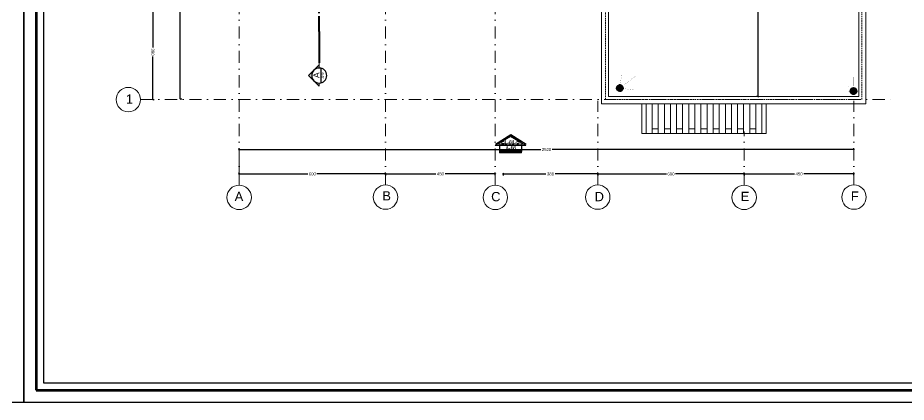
# Model space of a CAD drawing. Header units: inches. Extents: x -580639 to 179052, y 0 to 152898.
# Drawn here: x -250888 to -214471, y 113030 to 128794 of the extents above; entities that cross this region are included whole.
import ezdxf
from ezdxf.enums import TextEntityAlignment as Align

# ---------------------------------------------------------------- set-up
doc = ezdxf.new("R2010")
doc.units = ezdxf.units.IN
doc.header["$LTSCALE"] = 500
doc.header["$MEASUREMENT"] = 0
for name, pattern in [('CENTER', [2, 1.25, -0.25, 0.25, -0.25]), ('DASHDOTX2', [2, 1, -0.5, 0, -0.5]), ('HIDDEN2', [0.1875, 0.125, -0.0625])]:
    doc.linetypes.add(name, pattern=pattern)
for name, color, linetype, lineweight in [('0.09', 143, 'Continuous', 9), ('0.18', 80, 'Continuous', 18), ('1ATEXT', 3, 'Continuous', 20), ('A-0.2', 61, 'Continuous', 20), ('A-0.25', 42, 'Continuous', 25), ('A-flor-sthn', 251, 'HIDDEN2', 9), ('A-wall', 52, 'Continuous', 35), ('col', 4, 'Continuous', 40), ('DIM', 8, 'Continuous', 18), ('ground floor', 8, 'Continuous', 20), ('WALL', 7, 'Continuous', 40)]:
    doc.layers.add(name, color=color, linetype=linetype, lineweight=lineweight)
doc.layers.add('SYEL', color=5, linetype='Continuous')
doc.layers.add('SYSECTION', color=1, linetype='Continuous')
doc.styles.add('100', font='arial.ttf', dxfattribs={"height": 200})
doc.styles.add('50', font='arial.ttf', dxfattribs={"height": 125})
doc.styles.add('A--ANNO-SYMB', font='upcil.ttf', dxfattribs={"width": 0.8})
doc.styles.add('CURENT', font='sanss___.ttf')
doc.dimstyles.new('DIM', dxfattribs={"dimscale": 50, "dimtxt": 125, "dimasz": 1, "dimexe": 1.2, "dimexo": 1, "dimgap": 1, "dimtad": 0, "dimtoh": 1, "dimdec": 0, "dimlfac": 0.1, "dimrnd": 1, "dimdsep": 46, "dimtxsty": '50', "dimblk": 'OBLIQUE', "dimcen": 0.09, "dimclrt": 8, "dimadec": 0, "dimazin": 0, "dimtfac": 1, "dimtdec": 0, "dimtix": 1, "dimtofl": 0, "dimtmove": 2, "dimatfit": 2, "dimfxl": 1, "dimfxlon": 1, "dimtzin": 0, "dimarcsym": 0})

# ---------------------------------------------------------------- blocks, each defined once
blk = doc.blocks.new('SYEL')
at = {"layer": '1ATEXT'}
for points in [[(-62.4, 0), (0, 36), (62.4, 0), (0, 40.2)], [(-44.8, -25.6), (-44.8, -29.5), (44.8, -29.5), (44.8, -25.6)]]:
    blk.add_hatch(color=256, dxfattribs=at).paths.add_polyline_path(points)
for p, q in [((-62.4, 0), (0, 40.2)), ((0, 40.2), (62.4, 0)), ((-62.4, 0), (0, 36)), ((62.4, 0), (-62.4, 0)), ((-44.8, -29.5), (-44.8, 0)), ((0, 36), (62.4, 0)), ((44.8, 0), (44.8, -29.5)), ((44.8, -25.6), (-44.8, -25.6)), ((44.8, -29.5), (-44.8, -29.5))]:
    blk.add_line(p, q, dxfattribs=at)
at = {"layer": '1ATEXT', "style": 'A--ANNO-SYMB', "width": 0.8, "flags": 4}
for tag, p in [('EL-01-N', (-1.8, 9.4)), ('AR00', (-0.7, -14.7))]:
    blk.add_attdef(tag, text='', height=15, dxfattribs=at).set_placement(p, align=Align.MIDDLE_CENTER)
blk = doc.blocks.new('_Oblique')
at = {"color": 0, "linetype": 'ByBlock', "lineweight": -2}
blk.add_line((-0.5, -0.5), (0.5, 0.5), dxfattribs=at)
blk = doc.blocks.new('*D1456')
at = {"layer": 'Defpoints', "color": 0, "transparency": 16777216}
for p in [(-220546, 134320), (-220546, 125560), (-220546, 125560)]:
    blk.add_point(p, dxfattribs=at)
at = {"layer": 'DIM', "color": 0, "lineweight": -2, "transparency": 16777216}
for p, q in [((-220546, 134320), (-220606, 134320)), ((-220546, 134320), (-220546, 130128)), ((-220546, 125560), (-220546, 129752)), ((-220546, 125560), (-220606, 125560))]:
    blk.add_line(p, q, dxfattribs=at)
at = {"layer": 'DIM', "color": 0, "lineweight": -2, "transparency": 16777216, "xscale": 50, "yscale": 50, "zscale": 50}
for p, rotation in [((-220546, 134320), 90), ((-220546, 125560), 270)]:
    blk.add_blockref('_Oblique', p, dxfattribs=dict(at, rotation=rotation))
at = {"layer": 'DIM', "color": 8, "transparency": 16777216, "insert": (-220546, 129940), "char_height": 125, "attachment_point": 5, "rotation": 90, "style": '50'}
blk.add_mtext('876', dxfattribs=at)
blk = doc.blocks.new('*D1489')
at = {"layer": 'Defpoints', "color": 0, "transparency": 16777216}
for p in [(-245355, 129340), (-244404, 129340), (-245355, 125440)]:
    blk.add_point(p, dxfattribs=at)
at = {"layer": 'ground floor', "color": 0, "lineweight": -2, "transparency": 16777216}
for p, q in [((-245305, 129340), (-245415, 129340)), ((-245355, 129340), (-245355, 127578)), ((-245355, 125440), (-245355, 127202)), ((-245355, 125440), (-245295, 125440))]:
    blk.add_line(p, q, dxfattribs=at)
at = {"layer": 'ground floor', "color": 0, "lineweight": -2, "transparency": 16777216, "xscale": 50, "yscale": 50, "zscale": 50}
for p, rotation in [((-245355, 129340), 90), ((-245355, 125440), 270)]:
    blk.add_blockref('_Oblique', p, dxfattribs=dict(at, rotation=rotation))
at = {"layer": 'ground floor', "color": 8, "transparency": 16777216, "insert": (-245355, 127390), "char_height": 125, "attachment_point": 5, "rotation": 270, "style": '50'}
blk.add_mtext('390', dxfattribs=at)
blk = doc.blocks.new('*D1494')
at = {"layer": 'Defpoints', "color": 0, "transparency": 16777216}
for p in [(-244225, 142563), (-243718, 142563), (-244225, 125465)]:
    blk.add_point(p, dxfattribs=at)
at = {"layer": 'ground floor', "color": 0, "lineweight": -2, "transparency": 16777216}
for p, q in [((-244175, 142563), (-244285, 142563)), ((-244225, 142563), (-244225, 134244)), ((-244225, 125465), (-244225, 133783)), ((-244225, 125465), (-244165, 125465))]:
    blk.add_line(p, q, dxfattribs=at)
at = {"layer": 'ground floor', "color": 0, "lineweight": -2, "transparency": 16777216, "xscale": 50, "yscale": 50, "zscale": 50}
for p, rotation in [((-244225, 142563), 90), ((-244225, 125465), 270)]:
    blk.add_blockref('_Oblique', p, dxfattribs=dict(at, rotation=rotation))
at = {"layer": 'ground floor', "color": 8, "transparency": 16777216, "insert": (-244225, 134014), "char_height": 125, "attachment_point": 5, "rotation": 270, "style": '50'}
blk.add_mtext('1710', dxfattribs=at)
blk = doc.blocks.new('*D1495')
at = {"layer": 'Defpoints', "color": 0, "transparency": 16777216}
for p in [(-241814, 122390), (-235814, 122390), (-235814, 122390)]:
    blk.add_point(p, dxfattribs=at)
at = {"layer": 'DIM', "color": 0, "lineweight": -2, "transparency": 16777216}
for p, q in [((-241814, 122390), (-241814, 122450)), ((-241814, 122390), (-239002, 122390)), ((-235814, 122390), (-238626, 122390)), ((-235814, 122390), (-235814, 122450))]:
    blk.add_line(p, q, dxfattribs=at)
at = {"layer": 'DIM', "color": 0, "lineweight": -2, "transparency": 16777216, "xscale": 50, "yscale": 50, "zscale": 50, "rotation": 180}
blk.add_blockref('_Oblique', (-241814, 122390), dxfattribs=at)
at = {"layer": 'DIM', "color": 0, "lineweight": -2, "transparency": 16777216, "xscale": 50, "yscale": 50, "zscale": 50}
blk.add_blockref('_Oblique', (-235814, 122390), dxfattribs=at)
at = {"layer": 'DIM', "color": 8, "transparency": 16777216, "insert": (-238814, 122390), "char_height": 125, "attachment_point": 5, "style": '50'}
blk.add_mtext('600', dxfattribs=at)
blk = doc.blocks.new('*D1496')
at = {"layer": 'Defpoints', "color": 0, "transparency": 16777216}
for p in [(-235814, 122390), (-231314, 122390), (-231314, 122086)]:
    blk.add_point(p, dxfattribs=at)
at = {"layer": 'DIM', "color": 0, "lineweight": -2, "transparency": 16777216}
for p, q in [((-235814, 122390), (-235814, 122330)), ((-235814, 122390), (-233754, 122390)), ((-231314, 122390), (-233374, 122390)), ((-231314, 122340), (-231314, 122450))]:
    blk.add_line(p, q, dxfattribs=at)
at = {"layer": 'DIM', "color": 0, "lineweight": -2, "transparency": 16777216, "xscale": 50, "yscale": 50, "zscale": 50, "rotation": 180}
blk.add_blockref('_Oblique', (-235814, 122390), dxfattribs=at)
at = {"layer": 'DIM', "color": 0, "lineweight": -2, "transparency": 16777216, "xscale": 50, "yscale": 50, "zscale": 50}
blk.add_blockref('_Oblique', (-231314, 122390), dxfattribs=at)
at = {"layer": 'DIM', "color": 8, "transparency": 16777216, "insert": (-233564, 122390), "char_height": 125, "attachment_point": 5, "style": '50'}
blk.add_mtext('450', dxfattribs=at)
blk = doc.blocks.new('*D1497')
at = {"layer": 'Defpoints', "color": 0, "transparency": 16777216}
for p in [(-230994, 122390), (-227114, 122390), (-227114, 122009)]:
    blk.add_point(p, dxfattribs=at)
at = {"layer": 'DIM', "color": 0, "lineweight": -2, "transparency": 16777216}
for p, q in [((-230994, 122390), (-230994, 122330)), ((-230994, 122390), (-229242, 122390)), ((-227114, 122390), (-228866, 122390)), ((-227114, 122340), (-227114, 122450))]:
    blk.add_line(p, q, dxfattribs=at)
at = {"layer": 'DIM', "color": 0, "lineweight": -2, "transparency": 16777216, "xscale": 50, "yscale": 50, "zscale": 50, "rotation": 180}
blk.add_blockref('_Oblique', (-230994, 122390), dxfattribs=at)
at = {"layer": 'DIM', "color": 0, "lineweight": -2, "transparency": 16777216, "xscale": 50, "yscale": 50, "zscale": 50}
blk.add_blockref('_Oblique', (-227114, 122390), dxfattribs=at)
at = {"layer": 'DIM', "color": 8, "transparency": 16777216, "insert": (-229054, 122390), "char_height": 125, "attachment_point": 5, "style": '50'}
blk.add_mtext('388', dxfattribs=at)
blk = doc.blocks.new('*D1498')
at = {"layer": 'Defpoints', "color": 0, "transparency": 16777216}
for p in [(-227114, 122390), (-221114, 122390), (-221114, 121984)]:
    blk.add_point(p, dxfattribs=at)
at = {"layer": 'DIM', "color": 0, "lineweight": -2, "transparency": 16777216}
for p, q in [((-227114, 122390), (-227114, 122330)), ((-227114, 122390), (-224302, 122390)), ((-221114, 122390), (-223926, 122390)), ((-221114, 122340), (-221114, 122450))]:
    blk.add_line(p, q, dxfattribs=at)
at = {"layer": 'DIM', "color": 0, "lineweight": -2, "transparency": 16777216, "xscale": 50, "yscale": 50, "zscale": 50, "rotation": 180}
blk.add_blockref('_Oblique', (-227114, 122390), dxfattribs=at)
at = {"layer": 'DIM', "color": 0, "lineweight": -2, "transparency": 16777216, "xscale": 50, "yscale": 50, "zscale": 50}
blk.add_blockref('_Oblique', (-221114, 122390), dxfattribs=at)
at = {"layer": 'DIM', "color": 8, "transparency": 16777216, "insert": (-224114, 122390), "char_height": 125, "attachment_point": 5, "style": '50'}
blk.add_mtext('600', dxfattribs=at)
blk = doc.blocks.new('*D1499')
at = {"layer": 'Defpoints', "color": 0, "transparency": 16777216}
for p in [(-221114, 122390), (-216614, 122390), (-216614, 122009)]:
    blk.add_point(p, dxfattribs=at)
at = {"layer": 'DIM', "color": 0, "lineweight": -2, "transparency": 16777216}
for p, q in [((-221114, 122390), (-221114, 122330)), ((-221114, 122390), (-219054, 122390)), ((-216614, 122390), (-218674, 122390)), ((-216614, 122340), (-216614, 122450))]:
    blk.add_line(p, q, dxfattribs=at)
at = {"layer": 'DIM', "color": 0, "lineweight": -2, "transparency": 16777216, "xscale": 50, "yscale": 50, "zscale": 50, "rotation": 180}
blk.add_blockref('_Oblique', (-221114, 122390), dxfattribs=at)
at = {"layer": 'DIM', "color": 0, "lineweight": -2, "transparency": 16777216, "xscale": 50, "yscale": 50, "zscale": 50}
blk.add_blockref('_Oblique', (-216614, 122390), dxfattribs=at)
at = {"layer": 'DIM', "color": 8, "transparency": 16777216, "insert": (-218864, 122390), "char_height": 125, "attachment_point": 5, "style": '50'}
blk.add_mtext('450', dxfattribs=at)
blk = doc.blocks.new('*D1500')
at = {"layer": 'Defpoints', "color": 0, "transparency": 16777216}
for p in [(-241814, 123390), (-216614, 123390), (-216614, 123390)]:
    blk.add_point(p, dxfattribs=at)
at = {"layer": 'DIM', "color": 0, "lineweight": -2, "transparency": 16777216}
for p, q in [((-241814, 123390), (-241814, 123450)), ((-241814, 123390), (-229452, 123390)), ((-216614, 123390), (-228977, 123390)), ((-216614, 123390), (-216614, 123450))]:
    blk.add_line(p, q, dxfattribs=at)
at = {"layer": 'DIM', "color": 0, "lineweight": -2, "transparency": 16777216, "xscale": 50, "yscale": 50, "zscale": 50, "rotation": 180}
blk.add_blockref('_Oblique', (-241814, 123390), dxfattribs=at)
at = {"layer": 'DIM', "color": 0, "lineweight": -2, "transparency": 16777216, "xscale": 50, "yscale": 50, "zscale": 50}
blk.add_blockref('_Oblique', (-216614, 123390), dxfattribs=at)
at = {"layer": 'DIM', "color": 8, "transparency": 16777216, "insert": (-229214, 123390), "char_height": 125, "attachment_point": 5, "style": '50'}
blk.add_mtext('2520', dxfattribs=at)
blk = doc.blocks.new('SYSECTON011')
at = {"layer": '1ATEXT'}
h = blk.add_hatch(color=256, dxfattribs=at)
edge = h.paths.add_edge_path()
edge.add_ellipse((128.4, 0), major_axis=(0, -21.9), ratio=1, start_angle=90.0017, end_angle=270.0017)
edge.add_line((106.5, 0), (97.3, 0))
edge.add_line((97.3, 0), (128.4, 31))
edge.add_line((128.4, 31), (159.4, 0))
edge.add_line((159.4, 0), (150.3, 0))
for p, q in [((97.3, 0), (128.4, 31)), ((159.4, 0), (128.4, 31)), ((91.7, 0), (106.5, 0)), ((150.3, 0), (159.4, 0))]:
    blk.add_line(p, q, dxfattribs=at)
at = {"layer": '1ATEXT', "linetype": 'CENTER', "lineweight": 40}
blk.add_line((0, 0), (91.7, 0), dxfattribs=at)
at = {"layer": '1ATEXT', "color": 4, "lineweight": 30}
blk.add_line((107, -4.9), (149.7, -4.9), dxfattribs=at)
blk.add_ellipse((128.4, 0), major_axis=(0, -21.9), ratio=1, start_param=-1.570767, end_param=4.712418, dxfattribs=at)
at = {"layer": '1ATEXT', "color": 4, "style": 'CURENT'}
for tag, height, p in [('A', 18, (127.4, 8.4)), ('AR000', 8, (128.3, -9.8))]:
    blk.add_attdef(tag, text='', height=height, dxfattribs=at).set_placement(p, align=Align.MIDDLE)
blk = doc.blocks.new('SECTION A-A')
at = {"layer": 'col', "linetype": 'CENTER'}
blk.add_line((0, -17729), (0, -2239), dxfattribs=at)
at = {"layer": 'SYSECTION'}
ref = blk.add_blockref('SYSECTON011', (0, -2239), dxfattribs=dict(at, xscale=14.04466159001456, yscale=14.04466159001456, zscale=14.04466159001456, rotation=90))
ref.add_attrib('A', 'A', dxfattribs={"color": 4, "height": 253, "rotation": 90, "style": 'CURENT'}).set_placement((-118, -449), align=Align.MIDDLE)
ref.add_attrib('AR000', 'A-9', dxfattribs={"color": 4, "height": 112.4, "rotation": 90, "style": 'CURENT'}).set_placement((138, -436), align=Align.MIDDLE)
ref = blk.add_blockref('SYSECTON011', (0, -17729), dxfattribs=dict(at, xscale=-14.04466159001456, yscale=14.04466159001456, zscale=14.04466159001456, rotation=90))
ref.add_attrib('A', 'A', dxfattribs={"color": 4, "height": 253, "rotation": 90, "style": 'CURENT'}).set_placement((-118, -19519), align=Align.MIDDLE)
ref.add_attrib('AR000', 'A-9', dxfattribs={"color": 4, "height": 112.4, "rotation": 90, "style": 'CURENT'}).set_placement((138, -19532), align=Align.MIDDLE)

msp = doc.modelspace()

# ---------------------------------------------------------------- hatches: boundary and pattern name
at = {"layer": 'WALL'}
h = msp.add_hatch(dxfattribs=at)
h.set_pattern_fill('ANSI31', color=12, scale=380, angle=82.1568236, style=0)
h.set_pattern_definition([(127.1568236, (-1309700.854, -6302796.7), (-37.85680172, -28.68993837), [])])
h.paths.add_polyline_path([(-226196.053, 126030.794, 1), (-226228.463, 125795.516, 1)])
h = msp.add_hatch(dxfattribs=at)
h.set_pattern_fill('ANSI31', color=12, scale=380, angle=180, style=0)
h.set_pattern_definition([(225, (6299792.245, -70287.47), (33.5875721, -33.5875721), [])])
h.paths.add_polyline_path([(-216752.794, 125789.956, 1), (-216515.294, 125789.956, 1)])

# ---------------------------------------------------------------- linework, layer by layer
for points in [[(-305637.842, 113030.352), (-250637.624, 113030.352), (-250637.624, 151788.469), (-305637.842, 151788.469)], [(-250637.624, 113030.352), (-195637.407, 113030.352), (-195637.407, 151788.469), (-250637.624, 151788.469)]]:
    msp.add_lwpolyline(points, close=True)
at = {"layer": '0.09'}
for p, q in [((-225305.57, 125269.864), (-225305.57, 124045.464)), ((-220215.57, 125269.864), (-220215.57, 124045.464)), ((-224885.57, 124240.464), (-224635.57, 124240.464)), ((-224385.57, 124240.464), (-224135.57, 124240.464)), ((-223885.57, 124240.464), (-223635.57, 124240.464)), ((-223385.57, 124240.464), (-223135.57, 124240.464)), ((-222885.57, 124240.464), (-222635.57, 124240.464)), ((-222385.57, 124240.464), (-222135.57, 124240.464)), ((-221885.57, 124240.464), (-221635.57, 124240.464)), ((-221385.57, 124240.464), (-221135.57, 124240.464)), ((-220885.57, 124240.464), (-220635.57, 124240.464)), ((-225305.57, 124045.464), (-220215.57, 124045.464))]:
    msp.add_line(p, q, dxfattribs=at)
for points in [[(-226964.175, 131422.788), (-226964.175, 125269.864), (-216124.095, 125269.864), (-216124.095, 134609.864), (-226539.45, 134609.864)], [(-226674.175, 131422.788), (-226674.175, 125559.864), (-216414.095, 125559.864), (-216414.095, 134319.864), (-226539.45, 134319.864)]]:
    msp.add_lwpolyline(points, dxfattribs=at)
at = {"layer": '0.18'}
for p, q in [((-216124.095, 125269.864), (-216124.095, 130660.164)), ((-226964.175, 128748.464), (-226964.175, 125269.864)), ((-226964.175, 125269.864), (-216124.095, 125269.864))]:
    msp.add_line(p, q, dxfattribs=at)
at = {"layer": 'A-0.2'}
for p, q in [((-225135.57, 124045.464), (-225135.57, 125269.864)), ((-224885.57, 124045.464), (-224885.57, 125269.864)), ((-224635.57, 124045.464), (-224635.57, 125269.864)), ((-224385.57, 124045.464), (-224385.57, 125269.864)), ((-224135.57, 124045.464), (-224135.57, 125269.864)), ((-223885.57, 124045.464), (-223885.57, 125269.864)), ((-223635.57, 124045.464), (-223635.57, 125269.864)), ((-223385.57, 124045.464), (-223385.57, 125269.864)), ((-223135.57, 124045.464), (-223135.57, 125269.864)), ((-222885.57, 124045.464), (-222885.57, 125269.864)), ((-222635.57, 124045.464), (-222635.57, 125269.864)), ((-222385.57, 124045.464), (-222385.57, 125269.864)), ((-222135.57, 124045.464), (-222135.57, 125269.864)), ((-221885.57, 124045.464), (-221885.57, 125269.864)), ((-221635.57, 124045.464), (-221635.57, 125269.864)), ((-221385.57, 124045.464), (-221385.57, 125269.864)), ((-221135.57, 124045.464), (-221135.57, 125269.864)), ((-220885.57, 124045.464), (-220885.57, 125269.864)), ((-220635.57, 124045.464), (-220635.57, 125269.864)), ((-220385.57, 124045.464), (-220385.57, 125269.864)), ((-225135.57, 124045.464), (-224885.57, 124045.464)), ((-224635.57, 124045.464), (-224385.57, 124045.464)), ((-224135.57, 124045.464), (-223885.57, 124045.464)), ((-223635.57, 124045.464), (-223385.57, 124045.464)), ((-223135.57, 124045.464), (-222885.57, 124045.464)), ((-222635.57, 124045.464), (-222385.57, 124045.464)), ((-222135.57, 124045.464), (-221885.57, 124045.464)), ((-221635.57, 124045.464), (-221385.57, 124045.464)), ((-221135.57, 124045.464), (-220885.57, 124045.464)), ((-220635.57, 124045.464), (-220385.57, 124045.464))]:
    msp.add_line(p, q, dxfattribs=at)
at = {"layer": 'A-0.25', "lineweight": 25}
msp.add_lwpolyline([(-202737.407, 113830.352), (-202737.407, 150988.469), (-249837.624, 150988.469), (-249837.624, 113830.352), (-202737.407, 113830.352)], dxfattribs=at)
at = {"layer": 'A-flor-sthn'}
for p, q in [((-216294.095, 125439.864), (-216294.095, 134439.864)), ((-226794.175, 131422.788), (-226794.175, 125439.864)), ((-226794.175, 125439.864), (-216294.095, 125439.864))]:
    msp.add_line(p, q, dxfattribs=at)
at = {"layer": 'A-wall', "color": 1, "lineweight": 70}
msp.add_lwpolyline([(-250137.624, 113530.352), (-196137.407, 113530.352), (-196137.407, 151288.469), (-250137.624, 151288.469)], close=True, dxfattribs=at)
at = {"layer": 'DIM'}
for p, q in [((-241814.095, 122389.864), (-241814.095, 123389.864)), ((-241814.095, 121939.864), (-241814.095, 122389.864))]:
    msp.add_line(p, q, dxfattribs=at)
at = {"layer": 'ground floor', "linetype": 'DASHDOTX2'}
for p, q in [((-241814.095, 121939.864), (-241814.095, 129289.864)), ((-235814.095, 121939.864), (-235814.095, 129289.864)), ((-231314.095, 121939.864), (-231314.095, 129289.864)), ((-245854.834, 125439.864), (-214904.834, 125439.864)), ((-227114.095, 121939.864), (-227114.095, 125389.864)), ((-216614.095, 121939.864), (-216614.095, 125389.864)), ((-221114.095, 121939.864), (-221114.095, 124135.464))]:
    msp.add_line(p, q, dxfattribs=at)
at = {"layer": 'ground floor'}
for centre in [(-246354.834, 125439.864), (-241814.095, 121428.725), (-235814.095, 121439.864), (-231314.095, 121428.725), (-227114.095, 121439.864), (-221114.095, 121428.725), (-216614.095, 121439.864)]:
    msp.add_circle(centre, 500, dxfattribs=at)
at = {"layer": 'WALL', "color": 12, "const_width": 5}
for points in [[(-226181.851, 126133.897), (-226134.089, 126480.623)], [(-225987.446, 126083.531), (-225566.621, 126402.454)], [(-216833.504, 125989.415), (-217206.871, 126362.782)], [(-216634.044, 126012.782), (-216634.044, 126362.782)], [(-225991.516, 125882.748), (-225644.79, 125834.986)], [(-216856.871, 125789.956), (-217206.871, 125789.956)]]:
    msp.add_lwpolyline(points, dxfattribs=at)
at = {"layer": 'WALL', "color": 12}
for points in [[(-226228.463, 125795.516, 1), (-226196.053, 126030.794, 1)], [(-216515.294, 125789.956, 1), (-216752.794, 125789.956, 1)]]:
    msp.add_lwpolyline(points, format="xyb", close=True, dxfattribs=at)
for points in [[(-226185.689, 126106.032, 0, 15, 0), (-226181.851, 126133.897, 15, 15, 0)], [(-226009.863, 126066.541, 0, 15, 0), (-225987.446, 126083.531, 15, 15, 0)], [(-216634.044, 125984.654, 0, 15, 0), (-216634.044, 126012.782, 15, 15, 0)], [(-226019.381, 125886.586, 0, 15, 0), (-225991.516, 125882.748, 15, 15, 0)], [(-216828.743, 125789.956, 0, 15, 0), (-216856.871, 125789.956, 15, 15, 0)], [(-216813.615, 125969.526, 0, 15, 0), (-216833.504, 125989.415, 15, 15, 0)]]:
    msp.add_lwpolyline(points, format="xyseb", dxfattribs=at)
for centre in [(-226212.258, 125913.155), (-216634.044, 125789.956)]:
    msp.add_circle(centre, 118.75, dxfattribs=at)

# ---------------------------------------------------------------- block references
at = {"layer": 'DIM'}
msp.add_blockref('SECTION A-A', (-238529.3, 145958.231), dxfattribs=at)
at = {"layer": 'SYEL'}
ref = msp.add_blockref('SYEL', (-230688.229, 123557.096), dxfattribs=dict(at, xscale=10.07240092149008, yscale=10.07240092149008, zscale=10.07240092149008))
ref.add_attrib('EL-01-N', 'EL-01-S', dxfattribs={"layer": '1ATEXT', "color": 3, "height": 151.086, "style": 'A--ANNO-SYMB', "width": 0.8}).set_placement((-230706.622, 123651.323), align=Align.MIDDLE_CENTER)
ref.add_attrib('AR00', 'A-10', dxfattribs={"layer": '1ATEXT', "color": 6, "height": 151.086, "style": 'A--ANNO-SYMB', "width": 0.8}).set_placement((-230695.02, 123409.334), align=Align.MIDDLE_CENTER)
ref = msp.add_blockref('SYEL', (-230672.873, 123607.215), dxfattribs=dict(at, xscale=10.07240092149008, yscale=10.07240092149008, zscale=10.07240092149008))
ref.add_attrib('EL-01-N', 'EL-01-S', dxfattribs={"layer": '1ATEXT', "color": 3, "height": 151.086, "style": 'A--ANNO-SYMB', "width": 0.8}).set_placement((-230691.267, 123701.443), align=Align.MIDDLE_CENTER)
ref.add_attrib('AR00', 'A-10', dxfattribs={"layer": '1ATEXT', "color": 6, "height": 151.086, "style": 'A--ANNO-SYMB', "width": 0.8}).set_placement((-230679.665, 123459.454), align=Align.MIDDLE_CENTER)

# ---------------------------------------------------------------- texts
at = {"layer": 'ground floor', "char_height": 380, "attachment_point": 1, "style": '100'}
for s, heights, insert in [('1', [0], (-246455.269, 125656.257)), ('A', [0], (-241998.267, 121659.148)), ('B', [0], (-235945.588, 121682.258)), ('C', [200], (-231484.897, 121650.627)), ('D', [0], (-227243.251, 121651.265)), ('E', [0], (-221256.75, 121658.172)), ('F', [0], (-216742.854, 121671.324))]:
    msp.add_mtext_dynamic_manual_height_columns(s, width=215.80113, gutter_width=1000, heights=heights, dxfattribs=dict(at, insert=insert))

# ---------------------------------------------------------------- dimensions: what is measured, and where the dimension line sits
at = {"layer": 'DIM'}
dim = msp.add_linear_dim(base=(-220545.63, 125559.864), p1=(-220545.63, 134319.864), p2=(-220545.63, 125559.864), angle=90, dimstyle='DIM', dxfattribs=at)
dim.commit()
dim.dimension.update_dxf_attribs({"geometry": '*D1456', "text_midpoint": (-220545.63, 129939.864)})
for base, p1, p2, picture, middle in [((-216614.095, 123389.864), (-241814.095, 123389.864), (-216614.095, 123389.864), '*D1500', (-229214.095, 123389.864)), ((-235814.095, 122389.864), (-241814.095, 122389.864), (-235814.095, 122389.864), '*D1495', (-238814.095, 122389.864)), ((-231314.095, 122389.864), (-235814.095, 122389.864), (-231314.095, 122086.226), '*D1496', (-233564.095, 122389.864)), ((-227114.095, 122389.864), (-230994.095, 122389.864), (-227114.095, 122008.564), '*D1497', (-229054.095, 122389.864)), ((-221114.095, 122389.864), (-227114.095, 122389.864), (-221114.095, 121983.585), '*D1498', (-224114.095, 122389.864)), ((-216614.095, 122389.864), (-221114.095, 122389.864), (-216614.095, 122008.564), '*D1499', (-218864.095, 122389.864))]:
    dim = msp.add_linear_dim(base=base, p1=p1, p2=p2, dimstyle='DIM', dxfattribs=at)
    dim.commit()
    dim.dimension.update_dxf_attribs({"geometry": picture, "text_midpoint": middle})
at = {"layer": 'ground floor'}
for base, p1, p2, picture, middle in [((-244224.527, 142562.864), (-244224.527, 125464.864), (-243717.862, 142562.864), '*D1494', (-244224.527, 134013.864)), ((-245354.834, 129339.864), (-245354.834, 125439.864), (-244404.189, 129339.864), '*D1489', (-245354.834, 127389.864))]:
    dim = msp.add_linear_dim(base=base, p1=p1, p2=p2, angle=90, dimstyle='DIM', dxfattribs=at)
    dim.commit()
    dim.dimension.update_dxf_attribs({"geometry": picture, "text_midpoint": middle})

doc.saveas('drawing.dxf')
